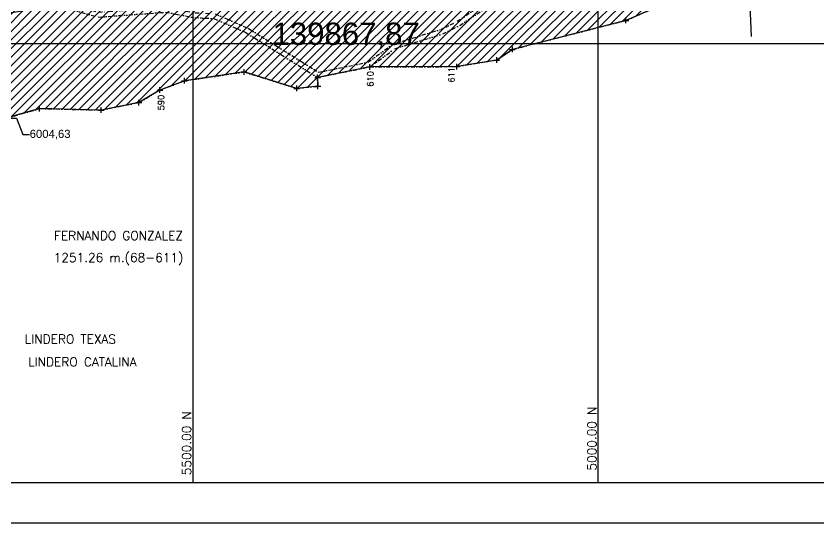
# Model space of a CAD drawing. Extents: x 0 to 28539, y 0 to 9112.
# Drawn here: x 23977 to 24969, y 5497 to 6131 of the extents above; entities that cross this region are included whole.
import ezdxf
from ezdxf.enums import TextEntityAlignment as Align

# ---------------------------------------------------------------- set-up
doc = ezdxf.new("R2010")
doc.units = 0
doc.header["$LTSCALE"] = 10
doc.header["$MEASUREMENT"] = 0
doc.header["$PDMODE"] = 2
doc.header["$PDSIZE"] = 3.5
doc.linetypes.add('DASHDOT', pattern=[1, 0.5, -0.25, 0, -0.25])
doc.linetypes.add('DIVIDE', pattern=[1.25, 0.5, -0.25, 0, -0.25, 0, -0.25])
doc.layers.get('0').update_dxf_attribs({"linetype": 'CONTINUOUS'})
doc.layers.get('Defpoints').update_dxf_attribs({"linetype": 'CONTINUOUS'})
for name, color, linetype in [('AREA', 2, 'CONTINUOUS'), ('CANO', 5, 'DIVIDE'), ('CERCO', 2, 'CONTINUOUS'), ('COORD', 8, 'CONTINUOUS'), ('COORDENADAS', 1, 'CONTINUOUS'), ('HOJA', 8, 'CONTINUOUS'), ('LINEA', 7, 'CONTINUOUS'), ('r-100', 6, 'CONTINUOUS'), ('R80', 2, 'CONTINUOUS'), ('RASTROJO', 2, 'DASHDOT')]:
    doc.layers.add(name, color=color, linetype=linetype)
doc.styles.add('ARIAL', font='arial.ttf')
doc.styles.add('SIMPLEX', font='simplex', dxfattribs={"height": 8})
doc.dimstyles.new('Arq 1000', dxfattribs={"dimscale": 5, "dimtxt": 2, "dimasz": 0.8, "dimexe": 1, "dimexo": 0.625, "dimgap": 0.2, "dimtad": 0, "dimtih": 1, "dimtoh": 1, "dimzin": 1, "dimtxsty": 'ARIAL', "dimblk": 'DOT', "dimcen": 2.5, "dimadec": 0, "dimazin": 0, "dimtfac": 1, "dimtix": 1, "dimtmove": 2, "dimatfit": 3, "dimfxl": 1, "dimarcsym": 0})

# ---------------------------------------------------------------- blocks, each defined once
blk = doc.blocks.new('*D12')
at = {"layer": 'COORDENADAS', "color": 1, "lineweight": -2}
for p, q in [((23967.98, 6004.63), (23977.76, 6004.63)), ((23977.76, 6004.63), (23985.76, 5984.44)), ((23985.76, 5984.44), (23993.76, 5984.44))]:
    blk.add_line(p, q, dxfattribs=at)
at = {"layer": 'Defpoints', "color": 0}
for p in [(23964.86, 6004.63), (23993.76, 5984.44), (0, 0)]:
    blk.add_point(p, dxfattribs=at)
at = {"layer": 'COORDENADAS', "color": 7, "insert": (24019.43, 5984.44), "char_height": 10, "attachment_point": 5, "style": 'ARIAL'}
blk.add_mtext('6004,63', dxfattribs=at)
blk = doc.blocks.new('_DOT')
at = {"color": 0, "linetype": 'ByBlock'}
blk.add_line((-0.5, 0), (-1, 0), dxfattribs=at)
at = {"color": 0, "linetype": 'ByBlock', "const_width": 0.5}
blk.add_lwpolyline([(-0.25, 0, 1), (0.25, 0, 1)], format="xyb", close=True, dxfattribs=at)

msp = doc.modelspace()

# ---------------------------------------------------------------- hatches: boundary and pattern name
at = {"layer": 'COORDENADAS', "true_color": 0xff962e}
h = msp.add_hatch(dxfattribs=at)
h.set_pattern_fill('LINE', color=30, scale=60, angle=45)
h.set_pattern_definition([(45, (2299.249, 0), (-5.3033009, 5.3033009), [])])
h.paths.add_polyline_path([(23913.317, 6146.831), (23876.508, 6132.855), (23874.197, 6118.433), (23964.858, 6004.627), (24006.289, 6016.598), (24082.499, 6014.787), (24129, 6024.092), (24155.049, 6039.538), (24185.285, 6050.895), (24259.068, 6061.808), (24324.004, 6041.597), (24350.179, 6044.14), (24349.675, 6055.159), (24414.255, 6068.174), (24521.876, 6068.445), (24571.083, 6076.567), (24590.456, 6089.783), (24730.55, 6125.542), (24771.638, 6143.328), (24843.932, 6197.459), (24882.555, 6176.791), (24773.168, 6338.367), (24749.834, 6327.36), (24740.889, 6324.348), (24691.262, 6303.589), (24654.164, 6278.145), (24533.057, 6237.084), (24352.306, 6223.506), (24311.359, 6218.426), (24166.288, 6142.623), (24143.61, 6141.075), (24060.468, 6145.349), (24026.299, 6152.13), (23979.053, 6145.476), (23932.157, 6142.983)])

# ---------------------------------------------------------------- linework, layer by layer
at = {"layer": 'AREA'}
for p in [(24730.55, 6125.542), (24590.456, 6089.783), (24571.083, 6076.567), (24414.255, 6068.174), (24521.876, 6068.445), (24259.068, 6061.808), (24185.285, 6050.895), (24349.675, 6055.159), (24155.049, 6039.538), (24324.004, 6041.597), (24350.179, 6044.14), (24006.289, 6016.598), (24129, 6024.092), (24082.499, 6014.787)]:
    msp.add_point(p, dxfattribs=at)
at = {"layer": 'CANO', "color": 152, "true_color": 0x2a7dc6}
for points in [[(23923.135, 6133.903), (23979.021, 6142.643), (24034.149, 6148.514), (24079.281, 6135.666), (24162.173, 6141.697), (24198.654, 6134.988), (24223.177, 6133.788), (24263.959, 6115.882), (24350.83, 6061.5), (24411.789, 6073.785), (24442.328, 6096.013), (24502.05, 6114.522), (24522.326, 6124.459), (24584.258, 6166.075), (24620.565, 6198.275), (24641.838, 6188.692), (24745.368, 6180.569), (24841.037, 6202.931), (24855.719, 6216.43)], [(23924.509, 6128.057), (23979.802, 6136.705), (24033.628, 6142.437), (24078.66, 6129.617), (24161.844, 6135.67), (24197.963, 6129.027), (24221.781, 6127.862), (24261.152, 6110.575), (24349.675, 6055.159), (24414.255, 6068.174), (24445.049, 6090.588), (24504.268, 6108.941), (24525.328, 6119.262), (24587.931, 6161.329), (24621.639, 6191.224), (24640.33, 6182.804), (24745.826, 6174.527), (24843.932, 6197.459), (24859.114, 6211.416)]]:
    msp.add_lwpolyline(points, dxfattribs=at)
at = {"layer": 'CERCO'}
msp.add_line((24882.555, 6176.791), (24885.253, 6105.833), dxfattribs=at)
at = {"layer": 'COORD'}
for p, q in [((24195.703, 9011.951), (24195.703, 5554.586)), ((24695.703, 9011.951), (24695.703, 5554.586)), ((22884.719, 6097.055), (28514.925, 6097.055))]:
    msp.add_line(p, q, dxfattribs=at)
at = {"layer": 'COORDENADAS'}
for p, q in [((24195.703, 5654.586), (24195.703, 5554.586)), ((24695.703, 5654.586), (24695.703, 5554.586))]:
    msp.add_line(p, q, dxfattribs=at)
at = {"layer": 'HOJA'}
msp.add_lwpolyline([(24771.638, 6143.328), (24730.55, 6125.542), (24590.456, 6089.783), (24571.083, 6076.567), (24521.876, 6068.445), (24414.255, 6068.174), (24349.675, 6055.159), (24350.179, 6044.14), (24324.004, 6041.597), (24259.068, 6061.808), (24185.285, 6050.895), (24155.049, 6039.538), (24129, 6024.092), (24082.499, 6014.787), (24006.289, 6016.598), (23964.858, 6004.627)], dxfattribs=at)
at = {"layer": 'LINEA', "color": 2, "elevation": 96}
msp.add_lwpolyline([(27724.336, 5504.586), (27724.336, 9061.951), (22834.719, 9061.951), (22834.719, 5504.586)], close=True, dxfattribs=at)
at = {"layer": 'LINEA', "color": 7, "elevation": 96}
msp.add_lwpolyline([(27674.336, 5554.586), (27674.336, 9011.951), (22884.719, 9011.951), (22884.719, 5554.586)], close=True, dxfattribs=at)
at = {"layer": 'RASTROJO'}
for points in [[(24521.876, 6068.445), (24571.083, 6076.567), (24590.456, 6089.783), (24730.55, 6125.542), (24771.638, 6143.328)], [(24006.289, 6016.598), (24082.499, 6014.787), (24129, 6024.092), (24155.049, 6039.538), (24185.285, 6050.895), (24259.068, 6061.808), (24324.004, 6041.597), (24350.179, 6044.14), (24349.675, 6055.159)], [(24414.255, 6068.174), (24521.876, 6068.445)], [(23632.696, 5749.086), (23652.821, 5759.693), (23686.915, 5808.625), (23722.979, 5847.013), (23786.278, 5876.028), (23823.61, 5882.783), (23855.556, 5896.278), (23944.173, 5966.287), (23964.858, 6004.627), (24006.289, 6016.598)]]:
    msp.add_lwpolyline(points, dxfattribs=at)

# ---------------------------------------------------------------- texts
at = {"layer": 'AREA', "style": 'SIMPLEX'}
for s, p in [('610', (24418.639, 6043.604)), ('611', (24518.812, 6048.672)), ('590', (24160.207, 6014.372))]:
    msp.add_text(s, height=7.5, rotation=90, dxfattribs=at).set_placement(p)
at = {"layer": 'COORDENADAS', "color": 30, "true_color": 0xff962e, "style": 'ARIAL'}
msp.add_text('139867,87', height=27.5452, dxfattribs=at).set_placement((24385.035, 6095.272), align=Align.CENTER)
at = {"layer": 'r-100', "style": 'SIMPLEX'}
for s, p in [('LINDERO TEXAS', (24044.481, 5726.24)), ('LINDERO CATALINA', (24059.263, 5698.087))]:
    msp.add_text(s, height=11, dxfattribs=at).set_placement(p, align=Align.CENTER)
at = {"layer": 'R80', "style": 'SIMPLEX'}
for s, p in [('FERNANDO GONZALEZ', (24103.913, 5854.091)), ('1251.26 m.(68-611)', (24103.913, 5826.934))]:
    msp.add_text(s, height=11, dxfattribs=at).set_placement(p, align=Align.CENTER)
for s, p in [('5000.00 N', (24694.104, 5608.764)), ('5500.00 N', (24193.537, 5602.99))]:
    msp.add_text(s, height=11, rotation=90, dxfattribs=at).set_placement(p, align=Align.CENTER)

# ---------------------------------------------------------------- dimensions: what is measured, and where the dimension line sits
at = {"layer": 'COORDENADAS'}
dim = msp.add_ordinate_dim(feature_location=(23964.858, 6004.627), offset=(28.899, -20.183), dtype=0, origin=(0, 0), dimstyle='Arq 1000', dxfattribs=at)
dim.commit()
dim.dimension.update_dxf_attribs({"geometry": '*D12', "text_midpoint": (24019.426, 5984.444)})

doc.saveas('drawing.dxf')
